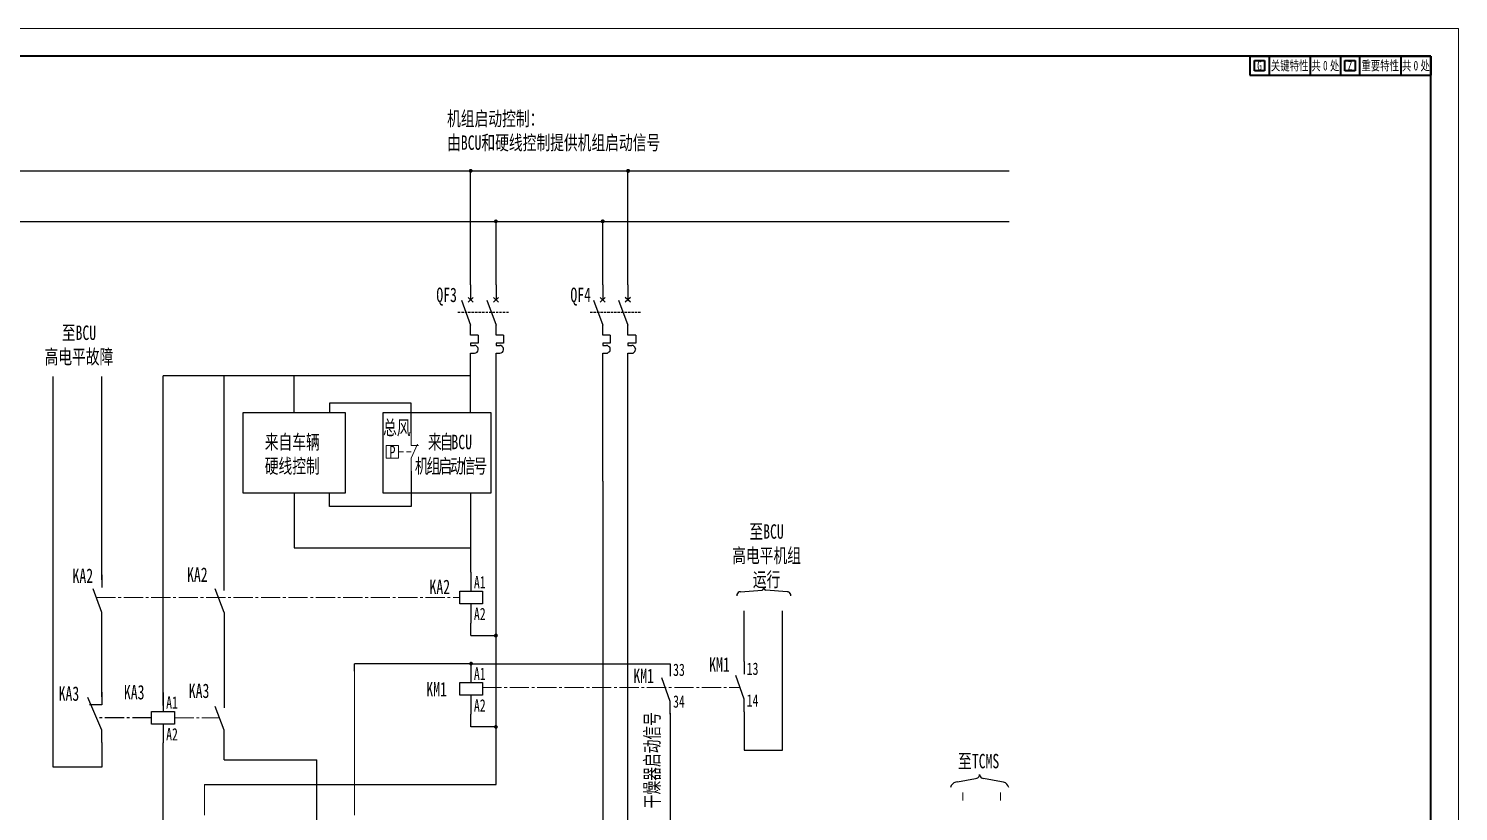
# Model space of a CAD drawing. Header units: millimetres. Extents: x 0 to 840, y 0 to 594.
# Drawn here: x 319 to 840, y 309 to 594 of the extents above; entities that cross this region are included whole.
import ezdxf
from ezdxf.enums import TextEntityAlignment as Align

# ---------------------------------------------------------------- set-up
doc = ezdxf.new("R2010")
doc.units = ezdxf.units.MM
doc.linetypes.add('CENTER1', pattern=[10, 7, -1, 1, -1])
doc.linetypes.add('HIDDEN', pattern=[9.525, 6.35, -3.175])
doc.layers.add('1', color=7, linetype='Continuous')
doc.layers.add('标注', color=3, linetype='Continuous', lineweight=18)
doc.layers.add('粗实线', color=7, linetype='Continuous', lineweight=35)
doc.styles.add('海泰汉字样式', font='仿宋_GB2312.ttf', dxfattribs={"width": 0.7})

# ---------------------------------------------------------------- blocks, each defined once
blk = doc.blocks.new('NJHT-A1')
at = {"color": 7, "linetype": 'Continuous', "lineweight": 18}
for p, q in [((840, 594), (0, 594)), ((840, 0), (840, 594))]:
    blk.add_line(p, q, dxfattribs=at)
at = {"color": 7, "linetype": 'Continuous', "lineweight": 35}
for p, q in [((830, 584), (25, 584)), ((830, 10), (830, 584))]:
    blk.add_line(p, q, dxfattribs=at)
at = {"color": 2, "linetype": 'Continuous', "lineweight": 18, "style": '海泰汉字样式', "width": 0.6}
blk.add_attdef('5', text='', height=5, rotation=180, dxfattribs=at).set_placement((50, 578.5), align=Align.MIDDLE_CENTER)
at = {"color": 2, "linetype": 'Continuous', "lineweight": 18, "style": '海泰汉字样式'}
for tag, height, width, p in [('1', 5, 0.7, (805, 59.25)), ('7', 5, 0.7, (755, 50.5)), ('2', 5, 0.7, (805, 51.75)), ('3', 5, 0.6, (805, 38)), ('12', 3.5, 0.7, (668, 34.5)), ('13', 3.5, 0.6, (682, 34.5)), ('20', 3.5, 0.7, (708, 34.5)), ('21', 3.5, 0.6, (722, 34.5)), ('14', 3.5, 0.7, (668, 27.5)), ('15', 3.5, 0.6, (682, 27.5)), ('22', 3.5, 0.7, (708, 27.5)), ('23', 3.5, 0.6, (722, 27.5)), ('16', 3.5, 0.7, (668, 20.5)), ('17', 3.5, 0.6, (682, 20.5)), ('24', 3.5, 0.7, (708, 20.5)), ('25', 3.5, 0.6, (722, 20.5)), ('8', 3.5, 0.7, (762, 22.5)), ('9', 3.5, 0.7, (774, 22.5)), ('4', 5, 0.6, (805, 22.5)), ('18', 3.5, 0.7, (668, 13.5)), ('19', 3.5, 0.6, (682, 13.5)), ('26', 3.5, 0.7, (708, 13.5)), ('27', 3.5, 0.6, (722, 13.5)), ('11', 3.5, 0.7, (742.5, 13.5)), ('10', 3.5, 0.7, (767.5, 13.5)), ('6', 3.5, 0.7, (811.57, 13.5))]:
    blk.add_attdef(tag, text='', height=height, dxfattribs=dict(at, width=width)).set_placement(p, align=Align.MIDDLE_CENTER)
blk = doc.blocks.new('质量特性标注表')
at = {"layer": '粗实线'}
for p, q in [((0, 0), (0, -7)), ((0, 0), (66, 0)), ((7, 0), (7, -7)), ((22, 0), (22, -7)), ((33, 0), (33, -7)), ((40, 0), (40, -7)), ((55, 0), (55, -7)), ((66, 0), (66, -7)), ((1.65, -1.65), (5.35, -1.65)), ((1.65, -5.35), (1.65, -1.65)), ((5.35, -1.65), (5.35, -5.35)), ((34.65, -1.65), (38.35, -1.65)), ((34.65, -5.35), (34.65, -1.65)), ((38.35, -1.65), (38.35, -5.35)), ((0, -7), (66, -7)), ((5.35, -5.35), (1.65, -5.35)), ((38.35, -5.35), (34.65, -5.35))]:
    blk.add_line(p, q, dxfattribs=at)
at = {"layer": '标注', "color": 2, "style": '海泰汉字样式', "width": 0.7}
for s, p in [('G', (3.5, -3.5)), ('关键特性', (14.5, -3.5)), ('共  处', (27.5, -3.5)), ('Z', (36.5, -3.5)), ('重要特性', (47.5, -3.5)), ('共  处', (60.5, -3.5))]:
    blk.add_text(s, height=3.5, dxfattribs=at).set_placement(p, align=Align.MIDDLE_CENTER)
for tag, p in [('关键特性处数', (27.5, -3.5)), ('重要特性处数', (60.5, -3.5))]:
    blk.add_attdef(tag, text='', height=3.5, dxfattribs=at).set_placement(p, align=Align.MIDDLE_CENTER)

msp = doc.modelspace()

# ---------------------------------------------------------------- hatches: boundary and pattern name
h = msp.add_hatch(color=0)
h.dxf.hatch_style = 2
h.paths.add_polyline_path([(479.4, 542.56), (479.94, 542.15), (479.27, 542.15)])
h = msp.add_hatch(color=0)
h.dxf.hatch_style = 2
h.paths.add_polyline_path([(479.27, 542.15), (479.94, 542.15), (479.4, 541.75)])
h = msp.add_hatch(color=0)
h.dxf.hatch_style = 2
h.paths.add_polyline_path([(479.67, 542.83), (479.94, 542.29), (479.4, 542.56)])
h = msp.add_hatch(color=0)
h.dxf.hatch_style = 2
h.paths.add_polyline_path([(479.94, 542.29), (479.4, 542.56), (479.94, 542.15)])
h = msp.add_hatch(color=0)
h.dxf.hatch_style = 2
h.paths.add_polyline_path([(479.4, 541.75), (479.94, 542.15), (479.67, 541.48)])
h = msp.add_hatch(color=0)
h.dxf.hatch_style = 2
h.paths.add_polyline_path([(479.94, 542.83), (479.94, 542.29), (479.67, 542.83)])
h = msp.add_hatch(color=0)
h.dxf.hatch_style = 2
h.paths.add_polyline_path([(479.94, 542.15), (479.67, 541.48), (479.94, 542.02)])
h = msp.add_hatch(color=0)
h.dxf.hatch_style = 2
h.paths.add_polyline_path([(479.67, 541.48), (479.94, 542.02), (479.94, 541.34)])
h = msp.add_hatch(color=0)
h.dxf.hatch_style = 2
h.paths.add_polyline_path([(480.35, 542.83), (480.08, 542.29), (479.94, 542.83)])
h = msp.add_hatch(color=0)
h.dxf.hatch_style = 2
h.paths.add_polyline_path([(480.08, 542.29), (479.94, 542.83), (479.94, 542.29)])
h = msp.add_hatch(color=0)
h.dxf.hatch_style = 2
h.paths.add_polyline_path([(479.94, 541.34), (479.94, 542.02), (480.35, 541.48)])
h = msp.add_hatch(color=0)
h.dxf.hatch_style = 2
h.paths.add_polyline_path([(479.94, 542.02), (480.35, 541.48), (480.08, 542.02)])
h = msp.add_hatch(color=0)
h.dxf.hatch_style = 2
h.paths.add_polyline_path([(480.62, 542.56), (480.08, 542.15), (480.35, 542.83)])
h = msp.add_hatch(color=0)
h.dxf.hatch_style = 2
h.paths.add_polyline_path([(480.08, 542.15), (480.35, 542.83), (480.08, 542.29)])
h = msp.add_hatch(color=0)
h.dxf.hatch_style = 2
h.paths.add_polyline_path([(480.75, 542.15), (480.08, 542.15), (480.62, 542.56)])
h = msp.add_hatch(color=0)
h.dxf.hatch_style = 2
h.paths.add_polyline_path([(480.08, 542.02), (480.62, 541.75), (480.08, 542.15)])
h = msp.add_hatch(color=0)
h.dxf.hatch_style = 2
h.paths.add_polyline_path([(480.62, 541.75), (480.08, 542.15), (480.75, 542.15)])
h = msp.add_hatch(color=0)
h.dxf.hatch_style = 2
h.paths.add_polyline_path([(480.35, 541.48), (480.08, 542.02), (480.62, 541.75)])
h = msp.add_hatch(color=0)
h.dxf.hatch_style = 2
h.paths.add_polyline_path([(536.78, 542.56), (537.32, 542.15), (536.64, 542.15)])
h = msp.add_hatch(color=0)
h.dxf.hatch_style = 2
h.paths.add_polyline_path([(536.64, 542.15), (537.32, 542.15), (536.78, 541.75)])
h = msp.add_hatch(color=0)
h.dxf.hatch_style = 2
h.paths.add_polyline_path([(537.05, 542.83), (537.32, 542.29), (536.78, 542.56)])
h = msp.add_hatch(color=0)
h.dxf.hatch_style = 2
h.paths.add_polyline_path([(537.32, 542.29), (536.78, 542.56), (537.32, 542.15)])
h = msp.add_hatch(color=0)
h.dxf.hatch_style = 2
h.paths.add_polyline_path([(536.78, 541.75), (537.32, 542.15), (537.05, 541.48)])
h = msp.add_hatch(color=0)
h.dxf.hatch_style = 2
h.paths.add_polyline_path([(537.32, 542.83), (537.32, 542.29), (537.05, 542.83)])
h = msp.add_hatch(color=0)
h.dxf.hatch_style = 2
h.paths.add_polyline_path([(537.32, 542.15), (537.05, 541.48), (537.32, 542.02)])
h = msp.add_hatch(color=0)
h.dxf.hatch_style = 2
h.paths.add_polyline_path([(537.05, 541.48), (537.32, 542.02), (537.32, 541.34)])
h = msp.add_hatch(color=0)
h.dxf.hatch_style = 2
h.paths.add_polyline_path([(537.72, 542.83), (537.45, 542.29), (537.32, 542.83)])
h = msp.add_hatch(color=0)
h.dxf.hatch_style = 2
h.paths.add_polyline_path([(537.45, 542.29), (537.32, 542.83), (537.32, 542.29)])
h = msp.add_hatch(color=0)
h.dxf.hatch_style = 2
h.paths.add_polyline_path([(537.32, 541.34), (537.32, 542.02), (537.72, 541.48)])
h = msp.add_hatch(color=0)
h.dxf.hatch_style = 2
h.paths.add_polyline_path([(537.32, 542.02), (537.72, 541.48), (537.45, 542.02)])
h = msp.add_hatch(color=0)
h.dxf.hatch_style = 2
h.paths.add_polyline_path([(537.99, 542.56), (537.45, 542.15), (537.72, 542.83)])
h = msp.add_hatch(color=0)
h.dxf.hatch_style = 2
h.paths.add_polyline_path([(537.45, 542.15), (537.72, 542.83), (537.45, 542.29)])
h = msp.add_hatch(color=0)
h.dxf.hatch_style = 2
h.paths.add_polyline_path([(538.13, 542.15), (537.45, 542.15), (537.99, 542.56)])
h = msp.add_hatch(color=0)
h.dxf.hatch_style = 2
h.paths.add_polyline_path([(537.45, 542.02), (537.99, 541.75), (537.45, 542.15)])
h = msp.add_hatch(color=0)
h.dxf.hatch_style = 2
h.paths.add_polyline_path([(537.99, 541.75), (537.45, 542.15), (538.13, 542.15)])
h = msp.add_hatch(color=0)
h.dxf.hatch_style = 2
h.paths.add_polyline_path([(537.72, 541.48), (537.45, 542.02), (537.99, 541.75)])
h = msp.add_hatch(color=0)
h.dxf.hatch_style = 2
h.paths.add_polyline_path([(488.58, 524.06), (489.12, 523.79), (488.45, 523.66)])
h = msp.add_hatch(color=0)
h.dxf.hatch_style = 2
h.paths.add_polyline_path([(489.12, 523.79), (488.45, 523.66), (489.12, 523.66)])
h = msp.add_hatch(color=0)
h.dxf.hatch_style = 2
h.paths.add_polyline_path([(488.45, 523.66), (489.12, 523.66), (488.58, 523.39)])
h = msp.add_hatch(color=0)
h.dxf.hatch_style = 2
h.paths.add_polyline_path([(488.85, 524.33), (489.12, 523.79), (488.58, 524.06)])
h = msp.add_hatch(color=0)
h.dxf.hatch_style = 2
h.paths.add_polyline_path([(488.58, 523.39), (489.12, 523.66), (488.85, 523.12)])
h = msp.add_hatch(color=0)
h.dxf.hatch_style = 2
h.paths.add_polyline_path([(489.26, 524.47), (489.26, 523.79), (488.85, 524.33)])
h = msp.add_hatch(color=0)
h.dxf.hatch_style = 2
h.paths.add_polyline_path([(489.26, 523.79), (488.85, 524.33), (489.12, 523.79)])
h = msp.add_hatch(color=0)
h.dxf.hatch_style = 2
h.paths.add_polyline_path([(488.85, 523.12), (489.12, 523.66), (489.26, 522.98)])
h = msp.add_hatch(color=0)
h.dxf.hatch_style = 2
h.paths.add_polyline_path([(489.12, 523.66), (489.26, 522.98), (489.26, 523.66)])
h = msp.add_hatch(color=0)
h.dxf.hatch_style = 2
h.paths.add_polyline_path([(489.53, 524.33), (489.26, 523.79), (489.26, 524.47)])
h = msp.add_hatch(color=0)
h.dxf.hatch_style = 2
h.paths.add_polyline_path([(489.8, 524.06), (489.26, 523.79), (489.53, 524.33)])
h = msp.add_hatch(color=0)
h.dxf.hatch_style = 2
h.paths.add_polyline_path([(489.93, 523.66), (489.26, 523.66), (489.8, 524.06)])
h = msp.add_hatch(color=0)
h.dxf.hatch_style = 2
h.paths.add_polyline_path([(489.26, 523.66), (489.8, 524.06), (489.26, 523.79)])
h = msp.add_hatch(color=0)
h.dxf.hatch_style = 2
h.paths.add_polyline_path([(489.26, 522.98), (489.26, 523.66), (489.53, 523.12)])
h = msp.add_hatch(color=0)
h.dxf.hatch_style = 2
h.paths.add_polyline_path([(489.53, 523.12), (489.26, 523.66), (489.8, 523.39)])
h = msp.add_hatch(color=0)
h.dxf.hatch_style = 2
h.paths.add_polyline_path([(489.8, 523.39), (489.26, 523.66), (489.93, 523.66)])
h = msp.add_hatch(color=0)
h.dxf.hatch_style = 2
h.paths.add_polyline_path([(527.46, 524.06), (528, 523.79), (527.33, 523.66)])
h = msp.add_hatch(color=0)
h.dxf.hatch_style = 2
h.paths.add_polyline_path([(528, 523.79), (527.33, 523.66), (528, 523.66)])
h = msp.add_hatch(color=0)
h.dxf.hatch_style = 2
h.paths.add_polyline_path([(527.33, 523.66), (528, 523.66), (527.46, 523.39)])
h = msp.add_hatch(color=0)
h.dxf.hatch_style = 2
h.paths.add_polyline_path([(527.73, 524.33), (528.14, 523.79), (527.46, 524.06)])
h = msp.add_hatch(color=0)
h.dxf.hatch_style = 2
h.paths.add_polyline_path([(528.14, 523.79), (527.46, 524.06), (528, 523.79)])
h = msp.add_hatch(color=0)
h.dxf.hatch_style = 2
h.paths.add_polyline_path([(527.46, 523.39), (528, 523.66), (527.73, 523.12)])
h = msp.add_hatch(color=0)
h.dxf.hatch_style = 2
h.paths.add_polyline_path([(528.14, 524.47), (528.14, 523.79), (527.73, 524.33)])
h = msp.add_hatch(color=0)
h.dxf.hatch_style = 2
h.paths.add_polyline_path([(528, 523.66), (527.73, 523.12), (528.14, 523.66)])
h = msp.add_hatch(color=0)
h.dxf.hatch_style = 2
h.paths.add_polyline_path([(527.73, 523.12), (528.14, 523.66), (528.14, 522.98)])
h = msp.add_hatch(color=0)
h.dxf.hatch_style = 2
h.paths.add_polyline_path([(528.54, 524.33), (528.14, 523.79), (528.14, 524.47)])
h = msp.add_hatch(color=0)
h.dxf.hatch_style = 2
h.paths.add_polyline_path([(528.27, 523.79), (528.54, 524.33), (528.14, 523.79)])
h = msp.add_hatch(color=0)
h.dxf.hatch_style = 2
h.paths.add_polyline_path([(528.14, 522.98), (528.14, 523.66), (528.54, 523.12)])
h = msp.add_hatch(color=0)
h.dxf.hatch_style = 2
h.paths.add_polyline_path([(528.54, 523.12), (528.14, 523.66), (528.81, 523.39)])
h = msp.add_hatch(color=0)
h.dxf.hatch_style = 2
h.paths.add_polyline_path([(528.14, 523.66), (528.81, 523.39), (528.27, 523.66)])
h = msp.add_hatch(color=0)
h.dxf.hatch_style = 2
h.paths.add_polyline_path([(528.81, 524.06), (528.27, 523.79), (528.54, 524.33)])
h = msp.add_hatch(color=0)
h.dxf.hatch_style = 2
h.paths.add_polyline_path([(528.81, 523.66), (528.27, 523.66), (528.81, 524.06)])
h = msp.add_hatch(color=0)
h.dxf.hatch_style = 2
h.paths.add_polyline_path([(528.27, 523.66), (528.81, 524.06), (528.27, 523.79)])
h = msp.add_hatch(color=0)
h.dxf.hatch_style = 2
h.paths.add_polyline_path([(528.81, 523.39), (528.27, 523.66), (528.81, 523.66)])
h = msp.add_hatch(color=0)
h.dxf.hatch_style = 2
h.paths.add_polyline_path([(488.58, 373.13), (489.12, 372.73), (488.45, 372.73)])
h = msp.add_hatch(color=0)
h.dxf.hatch_style = 2
h.paths.add_polyline_path([(488.45, 372.73), (489.12, 372.73), (488.58, 372.32)])
h = msp.add_hatch(color=0)
h.dxf.hatch_style = 2
h.paths.add_polyline_path([(488.85, 373.4), (489.12, 372.86), (488.58, 373.13)])
h = msp.add_hatch(color=0)
h.dxf.hatch_style = 2
h.paths.add_polyline_path([(489.12, 372.86), (488.58, 373.13), (489.12, 372.73)])
h = msp.add_hatch(color=0)
h.dxf.hatch_style = 2
h.paths.add_polyline_path([(488.58, 372.32), (489.12, 372.73), (488.85, 372.05)])
h = msp.add_hatch(color=0)
h.dxf.hatch_style = 2
h.paths.add_polyline_path([(489.26, 373.54), (489.26, 372.86), (488.85, 373.4)])
h = msp.add_hatch(color=0)
h.dxf.hatch_style = 2
h.paths.add_polyline_path([(489.26, 372.86), (488.85, 373.4), (489.12, 372.86)])
h = msp.add_hatch(color=0)
h.dxf.hatch_style = 2
h.paths.add_polyline_path([(488.85, 372.05), (489.12, 372.73), (489.26, 372.05)])
h = msp.add_hatch(color=0)
h.dxf.hatch_style = 2
h.paths.add_polyline_path([(489.12, 372.73), (489.26, 372.05), (489.26, 372.59)])
h = msp.add_hatch(color=0)
h.dxf.hatch_style = 2
h.paths.add_polyline_path([(489.53, 373.4), (489.26, 372.86), (489.26, 373.54)])
h = msp.add_hatch(color=0)
h.dxf.hatch_style = 2
h.paths.add_polyline_path([(489.8, 373.13), (489.26, 372.73), (489.53, 373.4)])
h = msp.add_hatch(color=0)
h.dxf.hatch_style = 2
h.paths.add_polyline_path([(489.26, 372.73), (489.53, 373.4), (489.26, 372.86)])
h = msp.add_hatch(color=0)
h.dxf.hatch_style = 2
h.paths.add_polyline_path([(489.93, 372.73), (489.26, 372.73), (489.8, 373.13)])
h = msp.add_hatch(color=0)
h.dxf.hatch_style = 2
h.paths.add_polyline_path([(489.26, 372.59), (489.53, 372.05), (489.26, 372.73)])
h = msp.add_hatch(color=0)
h.dxf.hatch_style = 2
h.paths.add_polyline_path([(489.53, 372.05), (489.26, 372.73), (489.8, 372.32)])
h = msp.add_hatch(color=0)
h.dxf.hatch_style = 2
h.paths.add_polyline_path([(489.8, 372.32), (489.26, 372.73), (489.93, 372.73)])
h = msp.add_hatch(color=0)
h.dxf.hatch_style = 2
h.paths.add_polyline_path([(489.26, 372.05), (489.26, 372.59), (489.53, 372.05)])
h = msp.add_hatch(color=0)
h.dxf.hatch_style = 2
h.paths.add_polyline_path([(479.54, 362.87), (480.08, 362.6), (479.4, 362.47)])
h = msp.add_hatch(color=0)
h.dxf.hatch_style = 2
h.paths.add_polyline_path([(480.08, 362.6), (479.4, 362.47), (480.08, 362.47)])
h = msp.add_hatch(color=0)
h.dxf.hatch_style = 2
h.paths.add_polyline_path([(479.4, 362.47), (480.08, 362.47), (479.54, 362.2)])
h = msp.add_hatch(color=0)
h.dxf.hatch_style = 2
h.paths.add_polyline_path([(479.81, 363.14), (480.08, 362.6), (479.54, 362.87)])
h = msp.add_hatch(color=0)
h.dxf.hatch_style = 2
h.paths.add_polyline_path([(479.54, 362.2), (480.08, 362.47), (479.81, 361.93)])
h = msp.add_hatch(color=0)
h.dxf.hatch_style = 2
h.paths.add_polyline_path([(480.08, 363.28), (480.08, 362.6), (479.81, 363.14)])
h = msp.add_hatch(color=0)
h.dxf.hatch_style = 2
h.paths.add_polyline_path([(479.81, 361.93), (480.08, 362.47), (480.08, 361.79)])
h = msp.add_hatch(color=0)
h.dxf.hatch_style = 2
h.paths.add_polyline_path([(480.48, 363.14), (480.21, 362.6), (480.08, 363.28)])
h = msp.add_hatch(color=0)
h.dxf.hatch_style = 2
h.paths.add_polyline_path([(480.21, 362.6), (480.08, 363.28), (480.08, 362.6)])
h = msp.add_hatch(color=0)
h.dxf.hatch_style = 2
h.paths.add_polyline_path([(480.08, 361.79), (480.08, 362.47), (480.48, 361.93)])
h = msp.add_hatch(color=0)
h.dxf.hatch_style = 2
h.paths.add_polyline_path([(480.08, 362.47), (480.48, 361.93), (480.21, 362.47)])
h = msp.add_hatch(color=0)
h.dxf.hatch_style = 2
h.paths.add_polyline_path([(480.75, 362.87), (480.21, 362.6), (480.48, 363.14)])
h = msp.add_hatch(color=0)
h.dxf.hatch_style = 2
h.paths.add_polyline_path([(480.89, 362.47), (480.21, 362.47), (480.75, 362.87)])
h = msp.add_hatch(color=0)
h.dxf.hatch_style = 2
h.paths.add_polyline_path([(480.21, 362.47), (480.75, 362.87), (480.21, 362.6)])
h = msp.add_hatch(color=0)
h.dxf.hatch_style = 2
h.paths.add_polyline_path([(480.48, 361.93), (480.21, 362.47), (480.75, 362.2)])
h = msp.add_hatch(color=0)
h.dxf.hatch_style = 2
h.paths.add_polyline_path([(480.75, 362.2), (480.21, 362.47), (480.89, 362.47)])
h = msp.add_hatch(color=0)
h.dxf.hatch_style = 2
h.paths.add_polyline_path([(488.58, 339.79), (489.12, 339.52), (488.45, 339.52)])
h = msp.add_hatch(color=0)
h.dxf.hatch_style = 2
h.paths.add_polyline_path([(488.45, 339.52), (489.12, 339.52), (488.58, 339.11)])
h = msp.add_hatch(color=0)
h.dxf.hatch_style = 2
h.paths.add_polyline_path([(488.85, 340.06), (489.12, 339.52), (488.58, 339.79)])
h = msp.add_hatch(color=0)
h.dxf.hatch_style = 2
h.paths.add_polyline_path([(489.12, 339.52), (488.58, 339.11), (489.12, 339.38)])
h = msp.add_hatch(color=0)
h.dxf.hatch_style = 2
h.paths.add_polyline_path([(488.58, 339.11), (489.12, 339.38), (488.85, 338.84)])
h = msp.add_hatch(color=0)
h.dxf.hatch_style = 2
h.paths.add_polyline_path([(489.26, 340.19), (489.26, 339.52), (488.85, 340.06)])
h = msp.add_hatch(color=0)
h.dxf.hatch_style = 2
h.paths.add_polyline_path([(489.26, 339.52), (488.85, 340.06), (489.12, 339.52)])
h = msp.add_hatch(color=0)
h.dxf.hatch_style = 2
h.paths.add_polyline_path([(488.85, 338.84), (489.12, 339.38), (489.26, 338.71)])
h = msp.add_hatch(color=0)
h.dxf.hatch_style = 2
h.paths.add_polyline_path([(489.12, 339.38), (489.26, 338.71), (489.26, 339.38)])
h = msp.add_hatch(color=0)
h.dxf.hatch_style = 2
h.paths.add_polyline_path([(489.53, 340.06), (489.26, 339.52), (489.26, 340.19)])
h = msp.add_hatch(color=0)
h.dxf.hatch_style = 2
h.paths.add_polyline_path([(489.8, 339.79), (489.26, 339.52), (489.53, 340.06)])
h = msp.add_hatch(color=0)
h.dxf.hatch_style = 2
h.paths.add_polyline_path([(489.93, 339.52), (489.26, 339.52), (489.8, 339.79)])
h = msp.add_hatch(color=0)
h.dxf.hatch_style = 2
h.paths.add_polyline_path([(489.8, 339.11), (489.26, 339.38), (489.93, 339.52)])
h = msp.add_hatch(color=0)
h.dxf.hatch_style = 2
h.paths.add_polyline_path([(489.26, 339.38), (489.93, 339.52), (489.26, 339.52)])
h = msp.add_hatch(color=0)
h.dxf.hatch_style = 2
h.paths.add_polyline_path([(489.26, 338.71), (489.26, 339.38), (489.53, 338.84)])
h = msp.add_hatch(color=0)
h.dxf.hatch_style = 2
h.paths.add_polyline_path([(489.53, 338.84), (489.26, 339.38), (489.8, 339.11)])

# ---------------------------------------------------------------- linework, layer by layer
at = {"linetype": 'CENTER1'}
msp.add_line((363.71, 342.76), (343.7, 342.76), dxfattribs=at)
at = {"layer": '1', "color": 0, "lineweight": 25}
for points in [[(296.88, 542.15), (390.3, 542.15)], [(390.3, 542.15), (676.23, 542.15)], [(479.94, 500.57), (479.94, 542.15)], [(537.32, 500.57), (537.32, 542.15)], [(258, 523.66), (399.48, 523.66)], [(399.48, 523.66), (676.23, 523.66)], [(489.26, 500.57), (489.26, 523.66)], [(528.14, 500.57), (528.14, 523.66)], [(479.94, 500.57), (479.94, 495.04)], [(489.26, 500.57), (489.26, 495.04)], [(528.14, 500.57), (528.14, 495.04)], [(537.32, 500.57), (537.32, 495.04)], [(480.89, 495.98), (479.13, 494.23)], [(480.89, 494.23), (479.13, 495.98)], [(490.2, 495.98), (488.31, 494.23)], [(490.2, 494.23), (488.31, 495.98)], [(529.08, 495.98), (527.19, 494.23)], [(529.08, 494.23), (527.19, 495.98)], [(538.26, 495.98), (536.37, 494.23)], [(538.26, 494.23), (536.37, 495.98)], [(476.16, 490.45), (475.35, 490.45)], [(476.7, 495.04), (479.94, 485.86)], [(477.51, 490.45), (476.7, 490.45)], [(478.73, 490.45), (477.92, 490.45)], [(479.94, 490.45), (479.13, 490.45)], [(481.29, 490.45), (480.35, 490.45)], [(482.51, 490.45), (481.7, 490.45)], [(483.72, 490.45), (482.91, 490.45)], [(485.07, 490.45), (484.13, 490.45)], [(486.29, 490.45), (485.48, 490.45)], [(485.88, 495.04), (489.26, 485.86)], [(487.5, 490.45), (486.69, 490.45)], [(488.85, 490.45), (487.91, 490.45)], [(490.07, 490.45), (489.26, 490.45)], [(491.28, 490.45), (490.47, 490.45)], [(492.63, 490.45), (491.69, 490.45)], [(493.85, 490.45), (493.04, 490.45)], [(524.36, 490.45), (523.55, 490.45)], [(524.76, 495.04), (528.14, 485.86)], [(525.57, 490.45), (524.76, 490.45)], [(526.92, 490.45), (525.98, 490.45)], [(528.14, 490.45), (527.33, 490.45)], [(529.35, 490.45), (528.54, 490.45)], [(530.7, 490.45), (529.76, 490.45)], [(531.92, 490.45), (531.11, 490.45)], [(533.13, 490.45), (532.32, 490.45)], [(534.48, 490.45), (533.54, 490.45)], [(533.94, 495.04), (537.32, 485.86)], [(535.7, 490.45), (534.89, 490.45)], [(536.91, 490.45), (536.1, 490.45)], [(538.26, 490.45), (537.32, 490.45)], [(539.48, 490.45), (538.67, 490.45)], [(540.69, 490.45), (539.88, 490.45)], [(541.91, 490.45), (541.1, 490.45)], [(482.78, 482.21), (479.94, 482.21), (479.94, 485.86)], [(491.96, 482.21), (489.26, 482.21), (489.26, 485.86)], [(530.84, 482.21), (528.14, 482.21), (528.14, 485.86)], [(540.15, 482.21), (537.32, 482.21), (537.32, 485.86)], [(482.78, 482.21), (482.78, 479.38), (479.94, 479.38), (479.94, 478.43), (481.43, 478.43)], [(491.96, 482.21), (491.96, 479.38)], [(530.84, 482.21), (530.84, 479.38), (528.14, 479.38), (528.14, 478.43), (529.49, 478.43)], [(540.15, 482.21), (540.15, 479.38)], [(479.94, 472.9), (479.94, 475.73)], [(491.96, 479.38), (489.26, 479.38), (489.26, 478.43), (490.61, 478.43)], [(489.26, 472.9), (489.26, 475.73)], [(528.14, 475.73), (529.49, 475.73), (529.89, 475.73), (530.3, 476), (530.7, 476.27), (530.84, 476.68), (530.84, 477.08), (530.84, 477.49), (530.7, 477.89), (530.3, 478.16), (529.89, 478.43), (529.49, 478.43)], [(528.14, 472.9), (528.14, 475.73)], [(540.15, 479.38), (537.32, 479.38), (537.32, 478.43), (538.8, 478.43)], [(537.32, 475.73), (538.8, 475.73), (539.21, 475.73), (539.61, 476), (539.88, 476.27), (540.02, 476.68), (540.15, 477.08), (540.02, 477.49), (539.88, 477.89), (539.61, 478.16), (539.21, 478.43), (538.8, 478.43)], [(537.32, 472.9), (537.32, 475.73)], [(479.94, 454), (479.94, 472.9)], [(489.26, 339.52), (489.26, 472.9)], [(528.14, 429.02), (528.14, 472.9)], [(537.32, 338.03), (537.32, 472.9)], [(345.62, 333.71), (345.62, 324.8), (327.8, 324.8), (327.8, 467.23)], [(345.62, 393.11), (345.62, 467.23)], [(479.94, 467.36), (367.89, 467.36)], [(367.89, 347.21), (367.89, 467.36)], [(390.14, 389.18), (390.14, 467.36)], [(415.68, 454), (415.68, 467.36)], [(397.05, 424.7), (397.05, 454), (434.31, 454), (434.31, 424.7), (397.05, 424.7)], [(458.34, 446.57), (458.34, 457.51), (428.51, 457.51), (428.51, 454)], [(448.08, 424.7), (448.08, 454), (487.37, 454), (487.37, 424.7), (448.08, 424.7)], [(458.34, 432.67), (458.34, 419.84), (428.51, 419.84), (428.51, 424.7)], [(528.14, 429.02), (528.14, 297.94)], [(415.68, 424.7), (415.68, 404.72)], [(480.08, 395.81), (480.08, 424.7)], [(415.68, 404.72), (480.08, 404.72)], [(345.62, 394.87), (345.62, 390.28)], [(480.08, 395.81), (480.08, 388.93)], [(345.62, 381.1), (342.38, 389.74)], [(390.14, 381.1), (386.9, 389.74)], [(476.03, 388.93), (484.26, 388.93)], [(484.26, 384.34), (476.03, 384.34), (476.03, 388.93)], [(484.26, 388.93), (484.26, 384.34)], [(578.36, 388.66), (577.82, 388.66), (577.55, 388.39), (577.28, 388.12), (577.01, 387.71)], [(577.01, 387.71), (577.01, 387.17)], [(578.36, 388.66), (586.19, 389.33)], [(586.19, 389.33), (586.46, 389.47), (586.73, 389.74), (586.86, 390.01)], [(586.86, 390.01), (586.86, 390.28)], [(586.86, 390.01), (586.86, 390.28)], [(586.86, 390.01), (586.86, 390.28)], [(586.86, 390.01), (586.86, 390.28)], [(586.86, 390.01), (587, 389.74), (587.27, 389.47), (587.54, 389.33)], [(595.37, 388.66), (587.54, 389.33)], [(596.72, 387.71), (596.45, 388.12), (596.18, 388.39), (595.77, 388.66), (595.37, 388.66)], [(596.72, 387.17), (596.72, 387.71)], [(345.62, 376.51), (345.62, 381.1)], [(390.14, 381.1), (390.14, 346.37)], [(480.08, 384.34), (480.08, 377.32)], [(579.71, 363.28), (579.71, 381.77)], [(579.71, 344.92), (579.71, 331.01), (593.61, 331.01), (593.61, 381.77)], [(345.62, 350.45), (345.62, 378.8)], [(480.08, 372.73), (480.08, 377.32)], [(480.08, 372.73), (489.26, 372.73)], [(437.69, 359.77), (437.69, 362.47)], [(480.08, 362.47), (437.69, 362.47)], [(480.08, 362.47), (480.08, 355.58)], [(480.08, 362.47), (552.75, 362.47)], [(552.75, 362.47), (552.75, 357.88)], [(579.71, 363.28), (579.71, 358.69)], [(476.03, 355.58), (484.26, 355.58)], [(484.26, 350.99), (476.03, 350.99), (476.03, 355.58)], [(484.26, 355.58), (484.26, 350.99)], [(552.75, 348.7), (549.65, 357.34)], [(579.71, 349.51), (576.6, 358.15)], [(345.62, 338.3), (340.52, 350.15)], [(345.62, 352.07), (345.62, 347.48)], [(367.89, 351.94), (367.89, 345.05)], [(480.08, 350.99), (480.08, 344.11)], [(579.71, 344.92), (579.71, 349.51)], [(345.62, 347.48), (341.03, 347.48)], [(363.71, 345.05), (372.08, 345.05)], [(372.08, 340.46), (363.71, 340.46), (363.71, 345.05)], [(372.08, 345.05), (372.08, 340.46)], [(390.14, 338.3), (386.9, 346.94)], [(489.26, 339.52), (480.08, 339.52), (480.08, 344.11)], [(552.75, 344.11), (552.75, 348.7)], [(552.75, 344.51), (552.75, 300.23)], [(367.89, 340.46), (367.89, 333.58)], [(383.01, 318.46), (489.26, 318.46), (489.26, 339.52)], [(345.62, 333.71), (345.62, 338.3)], [(367.89, 281.5), (367.89, 333.58)], [(390.14, 327.5), (390.14, 338.3)], [(537.32, 297.94), (537.32, 338.03)], [(390.14, 327.5), (423.92, 327.5)], [(423.92, 271.71), (423.92, 327.5)], [(657.47, 319.4), (656.79, 319.27), (656.12, 319), (655.58, 318.59), (655.17, 318.05), (654.9, 317.38)], [(657.47, 319.4), (663.95, 320.62), (664.49, 320.75), (664.89, 320.89), (665.16, 321.29), (665.43, 321.7), (665.43, 322.1)], [(665.43, 322.1), (665.57, 321.7), (665.84, 321.29), (666.11, 320.89), (666.51, 320.75), (666.92, 320.62)], [(673.53, 319.4), (666.92, 320.62)], [(676.1, 317.38), (675.83, 318.05), (675.42, 318.59), (674.88, 319), (674.21, 319.27), (673.53, 319.4)]]:
    msp.add_lwpolyline(points, dxfattribs=at)
at = {"layer": '1', "color": 0, "lineweight": 18}
for points in [[(458.34, 446.57), (458.34, 441.98)], [(453.75, 441.98), (453.75, 437.39), (449.16, 437.39), (449.16, 441.98), (453.75, 441.98)], [(453.75, 439.69), (455.51, 439.69)], [(456.59, 439.69), (458.34, 439.69)], [(458.34, 437.39), (460.64, 442.52)], [(458.34, 441.98), (461.04, 441.98)], [(458.34, 437.39), (458.34, 432.67)]]:
    msp.add_lwpolyline(points, dxfattribs=at)
at = {"layer": '1', "color": 0, "linetype": 'CENTER1', "lineweight": 9}
for points in [[(343.59, 386.63), (476.03, 386.63)], [(484.26, 353.83), (578.09, 353.83)], [(372.08, 342.76), (388.47, 342.76)]]:
    msp.add_lwpolyline(points, dxfattribs=at)
at = {"layer": '1', "color": 0, "lineweight": 9}
for points in [[(437.69, 359.77), (437.69, 307.25)], [(383.01, 318.46), (383.01, 307.25)], [(659.36, 315.49), (659.36, 312.65)], [(673.13, 315.49), (673.13, 312.65)]]:
    msp.add_lwpolyline(points, dxfattribs=at)
at = {"layer": '1', "color": 0, "lineweight": 25}
for points in [[(479.94, 475.73), (479.94, 475.73), (481.43, 475.73), (481.43, 475.73), (482.91, 475.73), (483.32, 477.89), (481.83, 478.43), (481.83, 478.43), (481.43, 478.43), (481.43, 478.43)], [(489.26, 475.73), (489.26, 475.73), (490.61, 475.73), (490.61, 475.73), (492.23, 475.73), (492.5, 477.89), (491.01, 478.43), (491.01, 478.43), (490.61, 478.43), (490.61, 478.43)]]:
    msp.add_open_spline(points, degree=3, knots=[0, 0, 0, 0, 1, 1, 1, 2, 2, 2, 3, 3, 3, 3], dxfattribs=at)

# ---------------------------------------------------------------- block references
msp.add_blockref('NJHT-A1', (0, 0))
ref = msp.add_blockref('质量特性标注表', (764, 584))
ref.add_attrib('重要特性处数', '0', dxfattribs={"layer": '标注', "height": 3.5, "style": '海泰汉字样式', "width": 0.7}).set_placement((824.5, 580.5), align=Align.MIDDLE_CENTER)
ref.add_attrib('关键特性处数', '0', dxfattribs={"layer": '标注', "height": 3.5, "style": '海泰汉字样式', "width": 0.7}).set_placement((791.5, 580.5), align=Align.MIDDLE_CENTER)

# ---------------------------------------------------------------- texts
at = {"style": '海泰汉字样式'}
for s, width, insert, char_height, attachment_point in [('机组启动控制：\\P由BCU和硬线控制提供机组启动信号', 84.4989, (471.41, 563.81), 5.25, 1), ('QF3', 7.2528, (467.49, 499.57), 5.25, 1), ('QF4', 7.2528, (516.35, 499.57), 5.25, 1), ('至BCU\\P高电平故障', 78.8987, (337.24, 478.46), 5.25, 5), ('总风', 23.0472, (448.08, 451.17), 5.25, 1), ('{\\fSimSun|b0|i0|c134|p2;来自车辆\\P硬线控制}', 39.6845, (414.98, 438.63), 5.25, 5), ('{\\T0.75;来自}BCU{\\T0.75;\\P机组启动信号}', 38.6245, (472.47, 438.63), 5.25, 5), ('P', 1.6267, (450.44, 441.92), 4.5, 1), ('KA2', 7.2528, (334.9, 397.18), 5.25, 1), ('KA2', 7.2528, (376.64, 397.57), 5.25, 1), ('KA2', 7.2528, (465, 393.13), 5.25, 1), ('A1', 3.0132, (481.19, 394.44), 4.5, 1), ('A2', 3.0132, (481.19, 382.87), 4.5, 1), ('KM1', 7.2528, (566.94, 364.79), 5.25, 1), ('A1', 3.0132, (481.19, 361.1), 4.5, 1), ('KM1', 7.2528, (539.31, 360.69), 5.25, 1), ('33', 3.0132, (553.78, 362.52), 4.5, 1), ('13', 3.0132, (580.6, 362.91), 4.5, 1), ('KA3', 7.2528, (353.62, 354.72), 5.25, 1), ('KA3', 7.2528, (377.27, 355.24), 5.25, 1), ('KM1', 7.2528, (463.83, 355.79), 5.25, 1), ('KA3', 7.2528, (329.83, 354.21), 5.25, 1), ('A1', 3.0132, (369.01, 350.57), 4.5, 1), ('A2', 3.0132, (481.19, 349.53), 4.5, 1), ('34', 3.0132, (553.78, 350.95), 4.5, 1), ('14', 3.0132, (580.6, 351.34), 4.5, 1), ('A2', 3.0132, (369.01, 339), 4.5, 1)]:
    msp.add_mtext_dynamic_manual_height_columns(s, width=width, gutter_width=17.5, heights=[0], dxfattribs=dict(at, insert=insert, char_height=char_height, attachment_point=attachment_point))
at = {"linetype": 'HIDDEN', "ltscale": 0.5, "char_height": 5.25, "attachment_point": 5, "style": '海泰汉字样式'}
for s, insert in [('至BCU\\P高电平机组运行', (587.86, 401.62)), ('至TCMS', (665.15, 326.83))]:
    msp.add_mtext_dynamic_manual_height_columns(s, width=25.2637, gutter_width=17.5, heights=[0], dxfattribs=dict(at, insert=insert))
at = {"insert": (543.51, 307.25), "char_height": 5.25, "attachment_point": 1, "rotation": 90, "style": '海泰汉字样式'}
msp.add_mtext_dynamic_manual_height_columns(' 干燥器启动信号', width=44.4021, gutter_width=17.5, heights=[0], dxfattribs=at)

doc.saveas('drawing.dxf')
